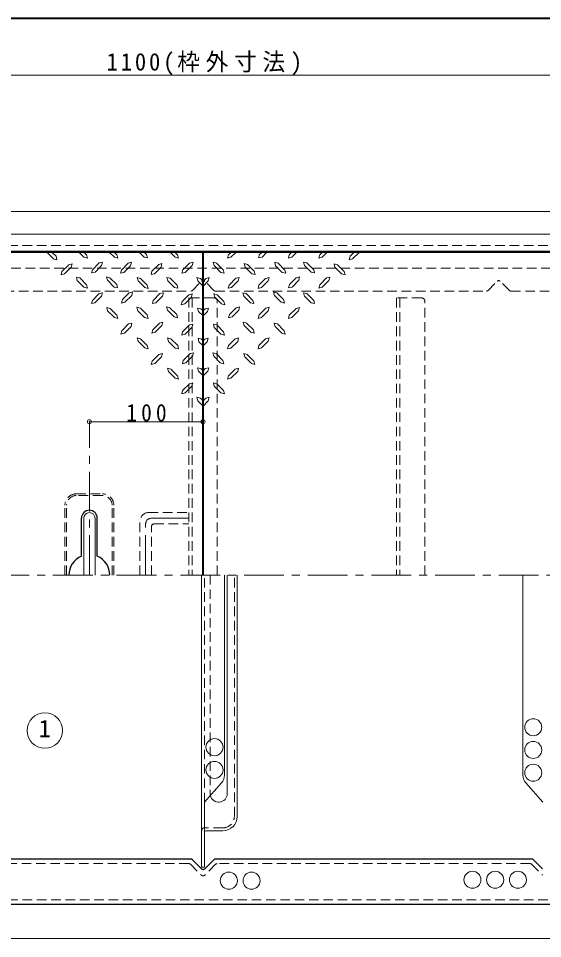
# Model space of a CAD drawing. Units: millimetres at full size, sheet at 1:7; details may follow other scales. Extents: x -1472 to 1363, y -987 to 980.
# Drawn here: x -464 to -3, y 170 to 980 of the extents above; entities that cross this region are included whole.
import ezdxf
from ezdxf.enums import TextEntityAlignment as Align

# ---------------------------------------------------------------- set-up
doc = ezdxf.new("R2010")
doc.units = ezdxf.units.MM
doc.header["$LTSCALE"] = 7
doc.header["$PDMODE"] = 32
doc.header["$PDSIZE"] = 3.5
doc.linetypes.add('CHAIN1', pattern=[8, 5, -1, 1, -1])
doc.linetypes.add('DASHED1', pattern=[1.8, 1.2, -0.6])
doc.layers.add('0-0____1', color=4, linetype='Continuous', lineweight=9)
doc.styles.add('ＭＳ ゴシック', font='')
doc.styles.get('ＭＳ ゴシック').set_extended_font_data('MS Gothic')

msp = doc.modelspace()

# ---------------------------------------------------------------- linework, layer by layer
at = {"layer": '0-0____1', "color": 1, "lineweight": 40}
for p, q in [((1363.499, 979.62), (-1471.501, 979.62)), ((-301.501, 489.62), (-301.501, 773.62))]:
    msp.add_line(p, q, dxfattribs=at)
at = {"layer": '0-0____1'}
for p, q in [((-851.501, 929.62), (248.499, 929.62)), ((-438.652, 773.62), (-432.986, 768.089)), ((-434.204, 773.62), (-430.829, 770.245)), ((-430.829, 770.245), (-429.986, 767.245)), ((-410.486, 773.62), (-406.267, 769.401)), ((-406.173, 773.62), (-404.111, 771.557)), ((-404.111, 771.557), (-403.267, 768.651)), ((-383.767, 773.62), (-379.548, 769.401)), ((-357.358, 773.62), (-353.392, 769.495)), ((-353.111, 773.62), (-351.142, 771.651)), ((-330.236, 773.62), (-326.017, 769.401)), ((-325.923, 773.62), (-323.861, 771.557)), ((-277.079, 773.62), (-279.142, 771.557)), ((-272.767, 773.62), (-276.986, 769.401)), ((-249.892, 773.62), (-251.861, 771.651)), ((-245.644, 773.62), (-249.611, 769.495)), ((-219.236, 773.62), (-223.454, 769.401)), ((-198.892, 771.557), (-199.736, 768.651)), ((-196.829, 773.62), (-198.892, 771.557)), ((-192.517, 773.62), (-196.736, 769.401)), ((-172.173, 770.245), (-173.017, 767.245)), ((-168.798, 773.62), (-172.173, 770.245)), ((-164.351, 773.62), (-170.017, 768.089)), ((-429.986, 767.245), (-432.986, 768.089)), ((-425.579, 756.839), (-419.579, 762.839)), ((-403.267, 768.651), (-406.267, 769.401)), ((-398.767, 758.432), (-392.861, 764.432)), ((-396.517, 756.276), (-390.704, 762.182)), ((-392.861, 764.432), (-389.861, 765.182)), ((-389.861, 765.182), (-390.704, 762.182)), ((-373.361, 758.151), (-367.454, 764.151)), ((-371.204, 755.995), (-365.298, 761.901)), ((-367.454, 764.151), (-364.548, 764.901)), ((-364.548, 764.901), (-365.298, 761.901)), ((-346.548, 757.026), (-340.548, 763.026)), ((-319.267, 758.245), (-313.361, 764.245)), ((-317.111, 756.089), (-311.204, 761.995)), ((-285.892, 756.089), (-291.798, 761.995)), ((-283.736, 758.245), (-289.642, 764.245)), ((-256.454, 757.026), (-262.454, 763.026)), ((-238.454, 764.901), (-237.704, 761.901)), ((-235.548, 764.151), (-238.454, 764.901)), ((-231.798, 755.995), (-237.704, 761.901)), ((-229.642, 758.151), (-235.548, 764.151)), ((-213.142, 765.182), (-212.298, 762.182)), ((-210.142, 764.432), (-213.142, 765.182)), ((-206.486, 756.276), (-212.298, 762.182)), ((-204.236, 758.432), (-210.142, 764.432)), ((-199.736, 768.651), (-196.736, 769.401)), ((-177.423, 756.839), (-183.423, 762.839)), ((-173.017, 767.245), (-170.017, 768.089)), ((-425.579, 756.839), (-426.329, 753.932)), ((-423.329, 754.682), (-426.329, 753.932)), ((-423.329, 754.682), (-417.423, 760.589)), ((-398.767, 758.432), (-399.517, 755.526)), ((-396.517, 756.276), (-399.517, 755.526)), ((-373.361, 758.151), (-374.204, 755.245)), ((-371.204, 755.995), (-374.204, 755.245)), ((-346.548, 757.026), (-347.298, 754.12)), ((-344.298, 754.87), (-347.298, 754.12)), ((-344.298, 754.87), (-338.392, 760.776)), ((-319.267, 758.245), (-320.111, 755.339)), ((-317.111, 756.089), (-320.111, 755.339)), ((-285.892, 756.089), (-282.892, 755.339)), ((-283.736, 758.245), (-282.892, 755.339)), ((-258.704, 754.87), (-264.611, 760.776)), ((-258.704, 754.87), (-255.704, 754.12)), ((-256.454, 757.026), (-255.704, 754.12)), ((-231.798, 755.995), (-228.798, 755.245)), ((-229.642, 758.151), (-228.798, 755.245)), ((-206.486, 756.276), (-203.486, 755.526)), ((-204.236, 758.432), (-203.486, 755.526)), ((-179.673, 754.682), (-185.579, 760.589)), ((-179.673, 754.682), (-176.673, 753.932)), ((-177.423, 756.839), (-176.673, 753.932)), ((-412.173, 748.964), (-412.923, 751.964)), ((-410.017, 751.214), (-412.923, 751.964)), ((-412.173, 748.964), (-406.267, 743.057)), ((-410.017, 751.214), (-404.111, 745.214)), ((-404.111, 745.214), (-403.267, 742.307)), ((-383.486, 751.214), (-386.392, 752.057)), ((-385.642, 749.057), (-386.392, 752.057)), ((-385.642, 749.057), (-379.736, 743.151)), ((-383.486, 751.214), (-377.486, 745.307)), ((-358.642, 748.495), (-359.486, 751.495)), ((-356.486, 750.745), (-359.486, 751.495)), ((-358.642, 748.495), (-352.829, 742.682)), ((-356.486, 750.745), (-350.579, 744.839)), ((-330.329, 750.839), (-333.329, 751.682)), ((-332.486, 748.682), (-333.329, 751.682)), ((-332.486, 748.682), (-326.579, 742.776)), ((-330.329, 750.839), (-324.423, 744.932)), ((-306.048, 748.495), (-306.892, 751.495)), ((-303.892, 750.745), (-306.892, 751.495)), ((-306.048, 748.495), (-301.501, 743.948)), ((-303.892, 750.745), (-301.501, 748.013)), ((-299.111, 750.745), (-301.501, 748.013)), ((-296.954, 748.495), (-301.501, 743.948)), ((-299.111, 750.745), (-296.111, 751.495)), ((-296.954, 748.495), (-296.111, 751.495)), ((-272.673, 750.839), (-278.579, 744.932)), ((-270.517, 748.682), (-276.423, 742.776)), ((-272.673, 750.839), (-269.673, 751.682)), ((-270.517, 748.682), (-269.673, 751.682)), ((-246.517, 750.745), (-252.423, 744.839)), ((-244.361, 748.495), (-250.173, 742.682)), ((-246.517, 750.745), (-243.517, 751.495)), ((-244.361, 748.495), (-243.517, 751.495)), ((-219.517, 751.214), (-225.517, 745.307)), ((-217.361, 749.057), (-223.267, 743.151)), ((-219.517, 751.214), (-216.611, 752.057)), ((-217.361, 749.057), (-216.611, 752.057)), ((-198.892, 745.214), (-199.736, 742.307)), ((-192.986, 751.214), (-198.892, 745.214)), ((-190.829, 748.964), (-196.736, 743.057)), ((-192.986, 751.214), (-190.079, 751.964)), ((-190.829, 748.964), (-190.079, 751.964)), ((-403.267, 742.307), (-406.267, 743.057)), ((-398.767, 731.432), (-392.861, 737.432)), ((-363.517, 738.839), (-364.267, 735.839)), ((-345.329, 731.432), (-339.423, 737.432)), ((-313.923, 736.307), (-311.017, 737.151)), ((-311.017, 737.151), (-311.767, 734.151)), ((-291.986, 737.151), (-291.236, 734.151)), ((-289.079, 736.307), (-291.986, 737.151)), ((-257.673, 731.432), (-263.579, 737.432)), ((-239.486, 738.839), (-238.736, 735.839)), ((-204.236, 731.432), (-210.142, 737.432)), ((-199.736, 742.307), (-196.736, 743.057)), ((-398.767, 731.432), (-399.611, 728.526)), ((-396.611, 729.276), (-399.611, 728.526)), ((-396.611, 729.276), (-390.704, 735.182)), ((-372.329, 732.089), (-373.173, 729.089)), ((-370.173, 729.932), (-373.173, 729.089)), ((-370.173, 729.932), (-364.267, 735.839)), ((-345.329, 731.432), (-346.079, 728.526)), ((-343.079, 729.276), (-346.079, 728.526)), ((-343.079, 729.276), (-337.267, 735.182)), ((-319.829, 730.401), (-320.673, 727.401)), ((-319.829, 730.401), (-313.923, 736.307)), ((-317.673, 728.245), (-311.767, 734.151)), ((-285.329, 728.245), (-291.236, 734.151)), ((-283.173, 730.401), (-289.079, 736.307)), ((-283.173, 730.401), (-282.329, 727.401)), ((-259.923, 729.276), (-265.736, 735.182)), ((-259.923, 729.276), (-256.923, 728.526)), ((-257.673, 731.432), (-256.923, 728.526)), ((-232.829, 729.932), (-238.736, 735.839)), ((-232.829, 729.932), (-229.829, 729.089)), ((-230.673, 732.089), (-229.829, 729.089)), ((-206.392, 729.276), (-212.298, 735.182)), ((-206.392, 729.276), (-203.392, 728.526)), ((-204.236, 731.432), (-203.392, 728.526)), ((-385.454, 722.245), (-386.204, 725.245)), ((-383.298, 724.401), (-386.204, 725.245)), ((-385.454, 722.245), (-379.548, 716.339)), ((-383.298, 724.401), (-377.298, 718.495)), ((-358.829, 722.339), (-359.673, 725.339)), ((-356.673, 724.495), (-359.673, 725.339)), ((-358.829, 722.339), (-352.923, 716.432)), ((-356.673, 724.495), (-350.767, 718.589)), ((-332.861, 722.714), (-333.611, 725.714)), ((-330.704, 724.87), (-333.611, 725.714)), ((-332.861, 722.714), (-326.954, 716.807)), ((-330.704, 724.87), (-324.704, 718.964)), ((-317.673, 728.245), (-320.673, 727.401)), ((-305.486, 721.682), (-306.329, 724.682)), ((-303.329, 723.932), (-306.329, 724.682)), ((-305.486, 721.682), (-301.501, 717.698)), ((-303.329, 723.932), (-301.501, 722.104)), ((-299.673, 723.932), (-301.501, 722.104)), ((-297.517, 721.682), (-301.501, 717.698)), ((-299.673, 723.932), (-296.673, 724.682)), ((-297.517, 721.682), (-296.673, 724.682)), ((-285.329, 728.245), (-282.329, 727.401)), ((-272.298, 724.87), (-278.298, 718.964)), ((-270.142, 722.714), (-276.048, 716.807)), ((-272.298, 724.87), (-269.392, 725.714)), ((-270.142, 722.714), (-269.392, 725.714)), ((-246.329, 724.495), (-252.236, 718.589)), ((-244.173, 722.339), (-250.079, 716.432)), ((-246.329, 724.495), (-243.329, 725.339)), ((-244.173, 722.339), (-243.329, 725.339)), ((-219.704, 724.401), (-225.704, 718.495)), ((-217.548, 722.245), (-223.454, 716.339)), ((-219.704, 724.401), (-216.798, 725.245)), ((-217.548, 722.245), (-216.798, 725.245)), ((-372.892, 704.714), (-373.736, 701.714)), ((-372.892, 704.714), (-366.986, 710.62)), ((-370.736, 702.557), (-364.829, 708.464)), ((-366.986, 710.62), (-364.079, 711.464)), ((-364.079, 711.464), (-364.829, 708.464)), ((-345.704, 705.464), (-346.548, 702.464)), ((-345.704, 705.464), (-339.798, 711.37)), ((-343.548, 703.307), (-337.642, 709.214)), ((-339.798, 711.37), (-336.798, 712.12)), ((-336.798, 712.12), (-337.642, 709.214)), ((-319.454, 703.776), (-313.548, 709.776)), ((-317.204, 701.62), (-311.392, 707.526)), ((-285.798, 701.62), (-291.611, 707.526)), ((-283.548, 703.776), (-289.454, 709.776)), ((-266.204, 712.12), (-265.361, 709.214)), ((-263.204, 711.37), (-266.204, 712.12)), ((-259.454, 703.307), (-265.361, 709.214)), ((-257.298, 705.464), (-263.204, 711.37)), ((-257.298, 705.464), (-256.454, 702.464)), ((-238.923, 711.464), (-238.173, 708.464)), ((-236.017, 710.62), (-238.923, 711.464)), ((-232.267, 702.557), (-238.173, 708.464)), ((-230.111, 704.714), (-236.017, 710.62)), ((-230.111, 704.714), (-229.267, 701.714)), ((-370.736, 702.557), (-373.736, 701.714)), ((-356.486, 697.682), (-359.486, 698.526)), ((-358.642, 695.526), (-359.486, 698.526)), ((-356.486, 697.682), (-350.579, 691.776)), ((-343.548, 703.307), (-346.548, 702.464)), ((-331.923, 695.339), (-332.673, 698.339)), ((-329.767, 697.589), (-332.673, 698.339)), ((-329.767, 697.589), (-323.767, 691.589)), ((-319.454, 703.776), (-320.204, 700.87)), ((-317.204, 701.62), (-320.204, 700.87)), ((-302.954, 697.307), (-305.954, 698.057)), ((-305.204, 695.057), (-305.954, 698.057)), ((-302.954, 697.307), (-301.501, 695.854)), ((-300.048, 697.307), (-301.501, 695.854)), ((-300.048, 697.307), (-297.048, 698.057)), ((-297.798, 695.057), (-297.048, 698.057)), ((-285.798, 701.62), (-282.798, 700.87)), ((-283.548, 703.776), (-282.798, 700.87)), ((-273.236, 697.589), (-279.236, 691.589)), ((-273.236, 697.589), (-270.329, 698.339)), ((-271.079, 695.339), (-270.329, 698.339)), ((-259.454, 703.307), (-256.454, 702.464)), ((-246.517, 697.682), (-252.423, 691.776)), ((-246.517, 697.682), (-243.517, 698.526)), ((-244.361, 695.526), (-243.517, 698.526)), ((-232.267, 702.557), (-229.267, 701.714)), ((-358.642, 695.526), (-352.829, 689.62)), ((-331.923, 695.339), (-326.017, 689.432)), ((-305.204, 695.057), (-301.501, 691.354)), ((-297.798, 695.057), (-301.501, 691.354)), ((-271.079, 695.339), (-276.986, 689.432)), ((-244.361, 695.526), (-250.173, 689.62)), ((-346.173, 677.995), (-340.267, 683.901)), ((-344.017, 675.839), (-338.111, 681.745)), ((-340.267, 683.901), (-337.267, 684.651)), ((-337.267, 684.651), (-338.111, 681.745)), ((-318.892, 678.557), (-312.986, 684.557)), ((-316.642, 676.401), (-310.829, 682.307)), ((-312.986, 684.557), (-309.986, 685.307)), ((-309.986, 685.307), (-310.829, 682.307)), ((-290.017, 684.557), (-293.017, 685.307)), ((-293.017, 685.307), (-292.173, 682.307)), ((-286.361, 676.401), (-292.173, 682.307)), ((-284.111, 678.557), (-290.017, 684.557)), ((-265.736, 684.651), (-264.892, 681.745)), ((-262.736, 683.901), (-265.736, 684.651)), ((-258.986, 675.839), (-264.892, 681.745)), ((-256.829, 677.995), (-262.736, 683.901)), ((-346.173, 677.995), (-347.017, 674.995)), ((-344.017, 675.839), (-347.017, 674.995)), ((-318.892, 678.557), (-319.642, 675.651)), ((-316.642, 676.401), (-319.642, 675.651)), ((-286.361, 676.401), (-283.361, 675.651)), ((-284.111, 678.557), (-283.361, 675.651)), ((-258.986, 675.839), (-255.986, 674.995)), ((-256.829, 677.995), (-255.986, 674.995)), ((-331.923, 668.714), (-332.767, 671.714)), ((-329.767, 670.964), (-332.767, 671.714)), ((-331.923, 668.714), (-326.017, 662.901)), ((-329.767, 670.964), (-323.861, 665.057)), ((-303.423, 671.339), (-306.423, 672.089)), ((-305.579, 669.089), (-306.423, 672.089)), ((-305.579, 669.089), (-301.501, 664.847)), ((-303.423, 671.339), (-301.501, 669.417)), ((-299.579, 671.339), (-301.501, 669.417)), ((-297.423, 669.089), (-301.501, 664.847)), ((-299.579, 671.339), (-296.579, 672.089)), ((-297.423, 669.089), (-296.579, 672.089)), ((-273.236, 670.964), (-279.142, 665.057)), ((-271.079, 668.714), (-276.986, 662.901)), ((-273.236, 670.964), (-270.236, 671.714)), ((-271.079, 668.714), (-270.236, 671.714)), ((-319.454, 652.12), (-313.548, 658.026)), ((-283.548, 652.12), (-289.454, 658.026)), ((-319.454, 652.12), (-320.204, 649.12)), ((-317.204, 649.964), (-320.204, 649.12)), ((-317.204, 649.964), (-311.392, 655.87)), ((-285.798, 649.964), (-291.611, 655.87)), ((-285.798, 649.964), (-282.798, 649.12)), ((-283.548, 652.12), (-282.798, 649.12)), ((-303.892, 645.37), (-306.892, 646.12)), ((-306.048, 643.12), (-306.892, 646.12)), ((-306.048, 643.12), (-301.501, 638.391)), ((-303.892, 645.37), (-301.501, 642.979)), ((-299.111, 645.37), (-301.501, 642.979)), ((-296.954, 643.12), (-301.501, 638.391)), ((-299.111, 645.37), (-296.111, 646.12)), ((-296.954, 643.12), (-296.111, 646.12)), ((-401.501, 624.62), (-301.501, 624.62)), ((-280.251, 489.62), (-280.251, 297.12)), ((-271.501, 277.12), (-271.501, 489.62)), ((-284.001, 264.62), (-299.001, 264.62))]:
    msp.add_line(p, q, dxfattribs=at)
at = {"layer": '0-0____1', "color": 7, "lineweight": 18}
for p, q in [((-619.001, 809.62), (15.999, 809.62)), ((248.499, 789.62), (-851.501, 789.62)), ((233.499, 774.62), (-836.501, 774.62)), ((-406.501, 489.62), (-406.501, 539.62)), ((-396.501, 489.62), (-396.501, 539.62)), ((-302.751, 232.62), (-302.751, 489.62)), ((-282.751, 489.62), (-282.751, 313.377)), ((-20.251, 313.377), (-20.251, 489.62)), ((-285.226, 306.792), (-300.251, 289.62)), ((-17.777, 306.792), (-2.751, 289.62)), ((-300.251, 232.62), (-300.251, 289.62)), ((-302.751, 232.62), (-300.251, 232.62)), ((-856.501, 169.62), (253.499, 169.62))]:
    msp.add_line(p, q, dxfattribs=at)
at = {"layer": '0-0____1', "linetype": 'DASHED1'}
for p, q in [((228.499, 779.62), (-831.501, 779.62)), ((218.499, 759.62), (-523.422, 759.62)), ((-310.916, 740.206), (-302.916, 748.206)), ((-292.087, 740.206), (-300.087, 748.206)), ((-50.916, 740.206), (-42.916, 748.206)), ((-32.087, 740.206), (-40.087, 748.206)), ((-526.454, 739.62), (-312.33, 739.62)), ((-290.673, 739.62), (-52.33, 739.62)), ((-30.673, 739.62), (183.499, 739.62)), ((-311.001, 733.62), (-311.001, 489.62)), ((-128.501, 733.62), (-128.501, 489.62)), ((-300.251, 289.62), (-300.251, 489.62)), ((-295.251, 489.62), (-295.251, 297.12)), ((-274.001, 277.12), (-274.001, 489.62)), ((-284.001, 267.12), (-300.251, 267.12))]:
    msp.add_line(p, q, dxfattribs=at)
at = {"layer": '0-0____1', "color": 5, "lineweight": 25}
for p, q in [((232.499, 773.62), (-521.748, 773.62)), ((-408.501, 506.203), (-408.501, 539.62)), ((-394.501, 506.203), (-394.501, 539.62)), ((-312.33, 239.62), (-590.673, 239.62)), ((-310.916, 239.034), (-302.916, 231.034)), ((-292.087, 239.034), (-300.087, 231.034)), ((-12.33, 239.62), (-290.673, 239.62)), ((-10.916, 239.034), (-2.916, 231.034)), ((228.499, 199.62), (-831.501, 199.62))]:
    msp.add_line(p, q, dxfattribs=at)
at = {"layer": '0-0____1', "color": 7, "linetype": 'DASHED1', "lineweight": 18}
for p, q in [((-292.001, 733.62), (-314.001, 733.62)), ((-314.001, 733.62), (-314.001, 489.62)), ((-289.001, 489.62), (-289.001, 730.62)), ((-109.501, 733.62), (-131.501, 733.62)), ((-131.501, 733.62), (-131.501, 489.62)), ((-106.501, 489.62), (-106.501, 730.62)), ((-413.001, 561.12), (-390.001, 561.12)), ((-390.001, 559.62), (-413.001, 559.62)), ((-423.001, 489.62), (-423.001, 551.12)), ((-421.501, 489.62), (-421.501, 551.12)), ((-381.501, 489.62), (-381.501, 551.12)), ((-380.001, 489.62), (-380.001, 551.12)), ((-349.501, 544.62), (-314.001, 544.62)), ((-357.001, 489.62), (-357.001, 537.12)), ((-344.501, 534.62), (-314.001, 534.62)), ((-347.001, 489.62), (-347.001, 532.12)), ((-313.987, 235.62), (-589.016, 235.62)), ((-312.572, 235.034), (-302.916, 225.377)), ((-290.43, 235.034), (-300.087, 225.377)), ((-13.987, 235.62), (-289.016, 235.62)), ((-12.572, 235.034), (-2.916, 225.377)), ((228.499, 203.62), (-831.501, 203.62))]:
    msp.add_line(p, q, dxfattribs=at)
at = {"layer": '0-0____1', "linetype": 'CHAIN1'}
for p, q in [((-401.501, 489.62), (-401.501, 624.62)), ((-352.001, 489.62), (-352.001, 534.62)), ((-347.001, 539.62), (-314.001, 539.62)), ((553.499, 489.62), (-944.835, 489.62))]:
    msp.add_line(p, q, dxfattribs=at)
at = {"layer": '0-0____1'}
for points in [[(-379.361, 773.62), (-377.298, 771.557), (-376.548, 768.557), (-379.548, 769.401)], [(-351.142, 771.651), (-350.392, 768.745), (-353.392, 769.495)], [(-323.861, 771.557), (-323.017, 768.557), (-326.017, 769.401)], [(-279.142, 771.557), (-279.986, 768.557), (-276.986, 769.401)], [(-251.861, 771.651), (-252.611, 768.745), (-249.611, 769.495)], [(-223.642, 773.62), (-225.704, 771.557), (-226.454, 768.557), (-223.454, 769.401)], [(-419.579, 762.839), (-416.673, 763.589), (-417.423, 760.589)], [(-340.548, 763.026), (-337.642, 763.776), (-338.392, 760.776)], [(-313.361, 764.245), (-310.361, 764.995), (-311.204, 761.995)], [(-289.642, 764.245), (-292.642, 764.995), (-291.798, 761.995)], [(-262.454, 763.026), (-265.361, 763.776), (-264.611, 760.776)], [(-183.423, 762.839), (-186.329, 763.589), (-185.579, 760.589)], [(-377.486, 745.307), (-376.736, 742.401), (-379.736, 743.151)], [(-225.517, 745.307), (-226.267, 742.401), (-223.267, 743.151)], [(-392.861, 737.432), (-389.954, 738.182), (-390.704, 735.182)], [(-372.329, 732.089), (-366.423, 737.995), (-363.517, 738.839)], [(-350.579, 744.839), (-349.829, 741.839), (-352.829, 742.682)], [(-339.423, 737.432), (-336.423, 738.182), (-337.267, 735.182)], [(-324.423, 744.932), (-323.579, 742.026), (-326.579, 742.776)], [(-278.579, 744.932), (-279.423, 742.026), (-276.423, 742.776)], [(-263.579, 737.432), (-266.579, 738.182), (-265.736, 735.182)], [(-252.423, 744.839), (-253.173, 741.839), (-250.173, 742.682)], [(-230.673, 732.089), (-236.579, 737.995), (-239.486, 738.839)], [(-210.142, 737.432), (-213.048, 738.182), (-212.298, 735.182)], [(-377.298, 718.495), (-376.548, 715.589), (-379.548, 716.339)], [(-350.767, 718.589), (-349.923, 715.589), (-352.923, 716.432)], [(-324.704, 718.964), (-323.954, 715.964), (-326.954, 716.807)], [(-278.298, 718.964), (-279.048, 715.964), (-276.048, 716.807)], [(-252.236, 718.589), (-253.079, 715.589), (-250.079, 716.432)], [(-225.704, 718.495), (-226.454, 715.589), (-223.454, 716.339)], [(-313.548, 709.776), (-310.548, 710.526), (-311.392, 707.526)], [(-289.454, 709.776), (-292.454, 710.526), (-291.611, 707.526)], [(-350.579, 691.776), (-349.829, 688.776), (-352.829, 689.62)], [(-323.767, 691.589), (-323.017, 688.682), (-326.017, 689.432)], [(-279.236, 691.589), (-279.986, 688.682), (-276.986, 689.432)], [(-252.423, 691.776), (-253.173, 688.776), (-250.173, 689.62)], [(-323.861, 665.057), (-323.017, 662.057), (-326.017, 662.901)], [(-279.142, 665.057), (-279.986, 662.057), (-276.986, 662.901)], [(-313.548, 658.026), (-310.548, 658.87), (-311.392, 655.87)], [(-289.454, 658.026), (-292.454, 658.87), (-291.611, 655.87)]]:
    msp.add_lwpolyline(points, dxfattribs=at)
at = {"layer": '0-0____1', "color": 7, "lineweight": 18}
msp.add_circle((-440.704, 352.734), 15.6, dxfattribs=at)
at = {"layer": '0-0____1'}
for centre in [(-11.12, 355.655), (-291.455, 338.123), (-11.12, 335.655), (-291.455, 318.123), (-11.12, 315.655), (-278.868, 220.606), (-258.868, 220.606), (-64.599, 221.43), (-44.599, 221.43), (-24.599, 221.43)]:
    msp.add_circle(centre, 7.5, dxfattribs=at)
at = {"layer": '0-0____1', "linetype": 'DASHED1'}
for centre, radius, start, end in [((-301.501, 746.791), 2, 45, 135), ((-41.501, 746.791), 2, 45, 135), ((-312.33, 741.62), 2, 270, 315), ((-290.673, 741.62), 2, 225, 270), ((-52.33, 741.62), 2, 270, 315), ((-30.673, 741.62), 2, 225, 270), ((-287.751, 297.12), 7.5, 180, 192.24511), ((-284.001, 277.12), 10, 270, 0), ((-300.251, 264.62), 2.5, 90, 180)]:
    msp.add_arc(centre, radius, start, end, dxfattribs=at)
at = {"layer": '0-0____1', "color": 7, "linetype": 'DASHED1', "lineweight": 18}
for centre, radius, start, end in [((-292.001, 730.62), 3, 0, 90), ((-109.501, 730.62), 3, 0, 90), ((-413.001, 551.12), 10, 90, 180), ((-413.001, 551.12), 8.5, 90, 180), ((-390.001, 551.12), 10, 0, 90), ((-390.001, 551.12), 8.5, 0, 90), ((-349.501, 537.12), 7.5, 90, 180), ((-344.501, 532.12), 2.5, 90, 180), ((-313.987, 233.62), 2, 45, 90), ((-289.016, 233.62), 2, 90, 135), ((-13.987, 233.62), 2, 45, 90), ((-301.501, 226.791), 2, 225, 315)]:
    msp.add_arc(centre, radius, start, end, dxfattribs=at)
at = {"layer": '0-0____1', "color": 5, "lineweight": 25}
for centre, radius, start, end in [((-401.501, 539.62), 7, 0, 180), ((-401.501, 489.62), 18, 112.88538, 180), ((-401.501, 489.62), 18, 0, 67.11462), ((-312.33, 237.62), 2, 45, 90), ((-290.673, 237.62), 2, 90, 135), ((-12.33, 237.62), 2, 45, 90), ((-301.501, 232.448), 2, 225, 315)]:
    msp.add_arc(centre, radius, start, end, dxfattribs=at)
at = {"layer": '0-0____1', "color": 7, "lineweight": 18}
for centre, radius, start, end in [((-401.501, 539.62), 5, 0, 180), ((-292.751, 313.377), 10, 318.81407, 0), ((-10.251, 313.377), 10, 180, 221.18593)]:
    msp.add_arc(centre, radius, start, end, dxfattribs=at)
at = {"layer": '0-0____1', "linetype": 'CHAIN1'}
msp.add_arc((-347.001, 534.62), 5, 90, 180, dxfattribs=at)
at = {"layer": '0-0____1'}
for centre, radius, start, end in [((-287.751, 297.12), 7.5, 192.24511, 0), ((-284.001, 277.12), 12.5, 270, 0), ((-299.001, 263.37), 1.25, 90, 180)]:
    msp.add_arc(centre, radius, start, end, dxfattribs=at)
for p in [(-401.501, 624.62), (-301.501, 624.62)]:
    msp.add_point(p, dxfattribs=at)

# ---------------------------------------------------------------- texts
at = {"layer": '0-0____1', "color": 7, "style": 'ＭＳ ゴシック'}
msp.add_text('1', height=15.4, dxfattribs=at).set_placement((-445.954, 342.234), align=Align.BOTTOM_LEFT)
at = {"layer": '0-0____1', "color": 7, "char_height": 15.4, "attachment_point": 7, "style": 'ＭＳ ゴシック'}
for s, insert in [('\\T1.25;\\W0.95;1100(枠外寸法)', (-386.376, 929.62)), ('\\T1.38;\\W0.9;100', (-369.001, 624.62))]:
    msp.add_mtext(s, dxfattribs=dict(at, insert=insert))

doc.saveas('drawing.dxf')
